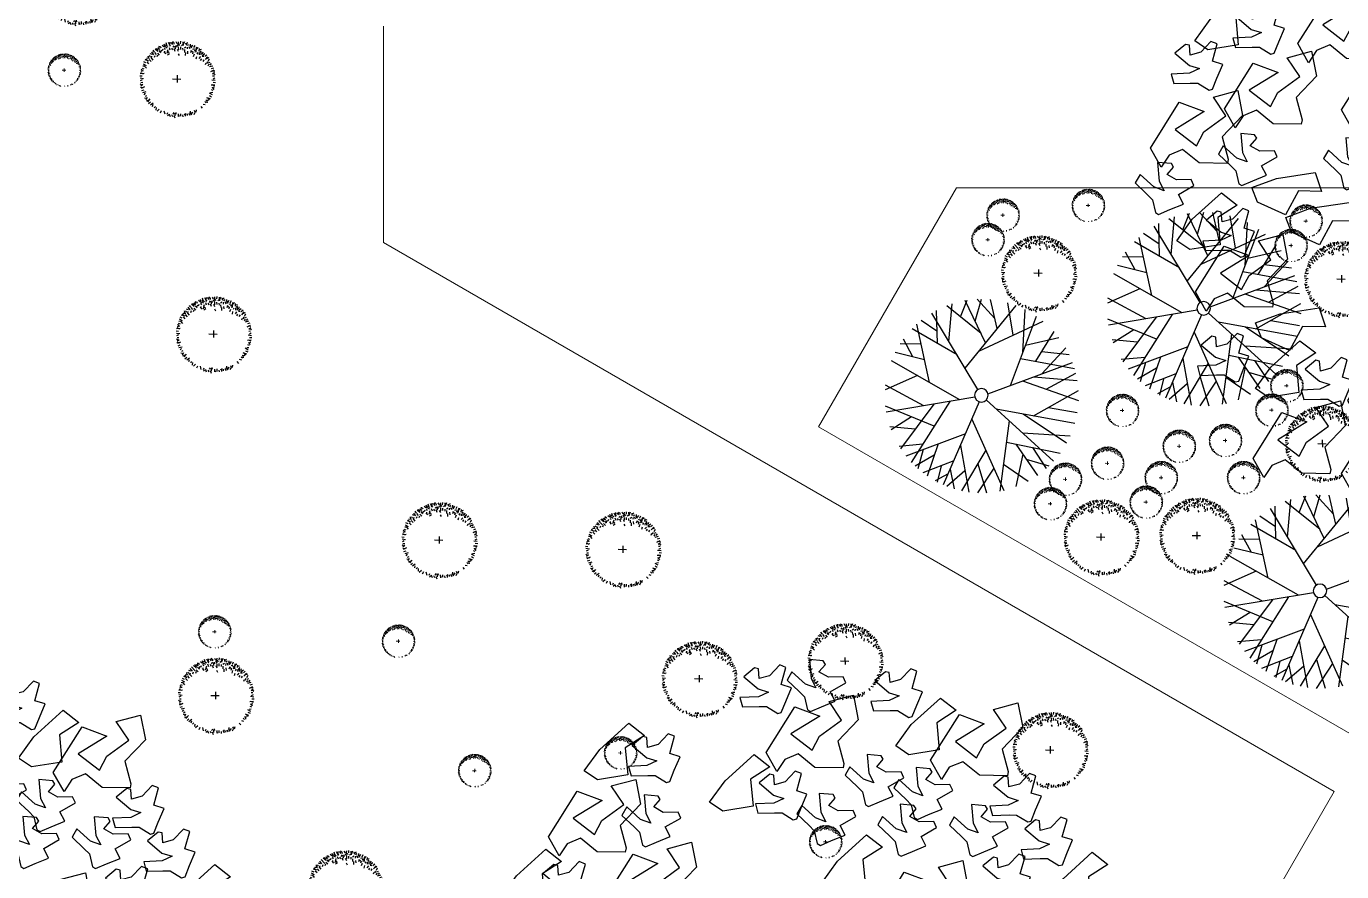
# Model space of a CAD drawing. Header units: millimetres. Extents: x 216896 to 446004, y 63591 to 243769.
# Drawn here: x 372649 to 388128, y 81375 to 91321 of the extents above; entities that cross this region are included whole.
import ezdxf

# ---------------------------------------------------------------- set-up
doc = ezdxf.new("R2010")
doc.units = ezdxf.units.MM
doc.layers.add('green', color=7, linetype='Continuous', true_color=0x45e718)
doc.layers.add('trees', color=7, linetype='Continuous', true_color=0x547000)
doc.layers.add('line pedestr', color=7, linetype='Continuous', lineweight=5, true_color=0x1c1c1c)
doc.layers.add('trees 2', color=7, linetype='Continuous', lineweight=5, true_color=0x91c200)

# ---------------------------------------------------------------- blocks, each defined once
blk = doc.blocks.new('BRANCHO1', base_point=(16.66, 36.12))
for p, q in [((16.573, 36.1498), (16.6363, 36.2083)), ((16.6363, 36.2083), (16.6707, 36.1837)), ((16.7024, 36.1683), (16.6909, 36.2022)), ((16.6909, 36.2022), (16.7311, 36.2022)), ((16.7311, 36.2022), (16.7283, 36.1621)), ((16.6707, 36.1837), (16.619, 36.1683)), ((16.619, 36.1683), (16.6449, 36.1344)), ((16.6622, 36.1529), (16.7024, 36.1683)), ((16.5817, 36.1159), (16.573, 36.1498)), ((16.6449, 36.1344), (16.6622, 36.1529)), ((16.7283, 36.1621), (16.688, 36.1375)), ((16.5989, 36.1313), (16.5817, 36.1159)), ((16.6219, 36.1344), (16.5989, 36.1313)), ((16.642, 36.1067), (16.6219, 36.1344)), ((16.688, 36.1375), (16.688, 36.1005)), ((16.6851, 36.0944), (16.642, 36.1067)), ((16.688, 36.1005), (16.6851, 36.0944))]:
    blk.add_line(p, q)
blk = doc.blocks.new('BRANCHO2', base_point=(16.83, 36.07))
for p, q in [((16.7826, 36.0972), (16.8244, 36.1012)), ((16.7857, 36.0721), (16.7826, 36.0972)), ((16.8244, 36.1012), (16.8867, 36.0942)), ((16.8867, 36.0942), (16.8887, 36.0624)), ((16.8235, 36.041), (16.7857, 36.0721)), ((16.8534, 36.0726), (16.8235, 36.041)), ((16.8887, 36.0624), (16.8534, 36.0726))]:
    blk.add_line(p, q)
blk = doc.blocks.new('BRANCHO3', base_point=(16.71, 35.96))
for p, q in [((16.6899, 36.0349), (16.6698, 36.0256)), ((16.6698, 36.0256), (16.687, 36.001)), ((16.6956, 36.0318), (16.6899, 36.0349)), ((16.6927, 36.0165), (16.6956, 36.0318)), ((16.7301, 36.0288), (16.71, 36.0165)), ((16.7243, 35.9979), (16.7387, 36.0226)), ((16.7387, 36.0226), (16.7301, 36.0288)), ((16.687, 36.001), (16.7014, 35.9918)), ((16.71, 36.0165), (16.6927, 36.0165)), ((16.6554, 35.9949), (16.6554, 35.9795)), ((16.6841, 35.9887), (16.6554, 35.9949)), ((16.6554, 35.9795), (16.6812, 35.9733)), ((16.7014, 35.9918), (16.6841, 35.9887)), ((16.7387, 35.9887), (16.7243, 35.9979)), ((16.7243, 35.9702), (16.7387, 35.9887)), ((16.6812, 35.9733), (16.6927, 35.9702)), ((16.6927, 35.9702), (16.7071, 35.9548)), ((16.7128, 35.9548), (16.7243, 35.9702)), ((16.7071, 35.9548), (16.7128, 35.9548))]:
    blk.add_line(p, q)
blk = doc.blocks.new('A$C1C0644A9')
at = {"color": 0, "linetype": 'ByBlock', "xscale": 12, "yscale": 12, "zscale": 12}
for name, p, rotation in [('BRANCHO3', (1.77, 6.02), 315.0000000000102), ('BRANCHO2', (-2.07, 6.02), 33.69006752598449), ('BRANCHO2', (3.81, 4.94), 33.69006752598449), ('BRANCHO3', (-1.95, 4.34), 315.0000000000102), ('BRANCHO2', (0.09, 4.82), 33.69006752598449), ('BRANCHO3', (2.37, 3.98), 315.0000000000102), ('BRANCHO2', (-4.23, 4.1), 33.69006752598449), ('BRANCHO3', (1.29, 3.5), 315.0000000000102), ('BRANCHO3', (3.21, 3.5), 315.0000000000102), ('BRANCHO3', (2.73, 2.9), 315.0000000000102), ('BRANCHO3', (4.05, 2.54), 315.0000000000102), ('BRANCHO2', (1.77, 2.78), 33.69006752598449), ('BRANCHO3', (-4.71, 1.22), 315.0000000000102), ('BRANCHO3', (-6.39, 1.1), 315.0000000000102), ('BRANCHO2', (5.85, 1.34), 33.69006752598449), ('BRANCHO3', (-2.79, 0.62), 315.0000000000102), ('BRANCHO2', (-5.55, 0.5), 33.69006752598449), ('BRANCHO3', (4.29, 0.02), 315.0000000000102), ('BRANCHO3', (5.61, -1.54), 315.0000000000102), ('BRANCHO2', (-1.71, -1.66), 33.69006752598449), ('BRANCHO3', (-1.35, -2.38), 315.0000000000102), ('BRANCHO3', (5.73, -2.5), 315.0000000000102), ('BRANCHO2', (-4.83, -2.62), 33.69006752598449), ('BRANCHO2', (5.13, -2.86), 33.69006752598449), ('BRANCHO2', (2.61, -4.66), 33.69006752598449), ('BRANCHO2', (-2.19, -5.26), 33.69006752598449), ('BRANCHO2', (2.85, -5.26), 33.69006752598449)]:
    blk.add_blockref(name, p, dxfattribs=dict(at, rotation=rotation))
for name, p in [('BRANCHO3', (1.17, 6.14)), ('BRANCHO3', (-1.23, 5.42)), ('BRANCHO3', (3.57, 5.42)), ('BRANCHO1', (1.77, 5.06)), ('BRANCHO1', (-2.67, 4.58)), ('BRANCHO1', (4.77, 4.1)), ('BRANCHO3', (0.93, 4.1)), ('BRANCHO3', (-3.51, 3.5)), ('BRANCHO3', (-4.83, 3.14)), ('BRANCHO1', (-1.95, 3.14)), ('BRANCHO3', (5.25, 2.9)), ('BRANCHO1', (-3.63, 2.3)), ('BRANCHO1', (-5.19, 1.94)), ('BRANCHO3', (5.61, 1.94)), ('BRANCHO1', (-1.47, 1.7)), ('BRANCHO1', (2.97, 1.46)), ('BRANCHO3', (4.65, 1.46)), ('BRANCHO2', (0.57, 1.1)), ('BRANCHO2', (-3.99, 0.74)), ('BRANCHO1', (3.09, 0.14)), ('BRANCHO3', (-5.07, -0.1)), ('BRANCHO1', (6.21, -0.1)), ('BRANCHO2', (-3.51, 0.02)), ('BRANCHO1', (-5.07, -0.94)), ('BRANCHO3', (-2.31, -0.82)), ('BRANCHO1', (5.01, -1.06)), ('BRANCHO2', (2.61, -0.94)), ('BRANCHO3', (-2.31, -1.66)), ('BRANCHO3', (-5.79, -2.38)), ('BRANCHO2', (-4.59, -1.78)), ('BRANCHO1', (3.93, -2.38)), ('BRANCHO2', (-2.67, -2.38)), ('BRANCHO3', (-3.99, -3.34)), ('BRANCHO1', (-2.79, -3.7)), ('BRANCHO1', (-0.87, -3.94)), ('BRANCHO2', (3.93, -3.34)), ('BRANCHO1', (-4.83, -4.3)), ('BRANCHO2', (2.13, -3.94)), ('BRANCHO3', (3.93, -4.66)), ('BRANCHO1', (-3.27, -5.02)), ('BRANCHO3', (-1.11, -5.5)), ('BRANCHO3', (-0.39, -6.1)), ('BRANCHO2', (0.57, -5.86))]:
    blk.add_blockref(name, p, dxfattribs=at)
blk = doc.blocks.new('A$C19F01AD3')
at = {"color": 0}
for p, q in [((-0.115, 0.82), (-0.22, 0.92)), ((-0.199, 0.762), (-0.197, 0.926)), ((-0.003, 0.066), (-0.132, 0.938)), ((-0.108, 0.772), (-0.021, 0.947)), ((0.036, 0.751), (-0.094, 0.942)), ((-0.071, 0.523), (0.125, 0.94)), ((0.181, 0.505), (0.055, 0.946)), ((0.139, 0.654), (0.295, 0.902)), ((0.301, 0.652), (0.208, 0.926)), ((-0.281, 0.137), (-0.489, 0.808)), ((-0.292, 0.682), (-0.444, 0.833)), ((-0.41, 0.656), (-0.413, 0.85)), ((-0.095, 0.686), (-0.355, 0.876)), ((-0.284, 0.566), (-0.306, 0.895)), ((-0.03, 0.247), (0.451, 0.836)), ((0.327, 0.171), (0.415, 0.854)), ((0.537, 0.448), (0.555, 0.771)), ((-0.427, 0.608), (-0.645, 0.687)), ((-0.423, 0.202), (-0.625, 0.705)), ((-0.053, 0.401), (-0.557, 0.761)), ((0.381, 0.592), (0.656, 0.688)), ((-0.537, 0.486), (-0.78, 0.526)), ((-0.603, 0.378), (-0.762, 0.551)), ((0.447, 0.372), (0.728, 0.611)), ((0.61, 0.361), (0.792, 0.525)), ((-0.365, 0.409), (-0.874, 0.342)), ((-0.056, 0.034), (-0.851, 0.397)), ((0.057, 0.032), (0.844, 0.436)), ((0.581, 0.486), (0.812, 0.493)), ((0.354, 0.378), (0.885, 0.344)), ((-0.514, 0.243), (-0.925, 0.146)), ((-0.649, -0.024), (-0.917, 0.192)), ((0.438, 0.069), (0.92, 0.232)), ((0.481, 0.25), (0.935, 0.157)), ((-0.191, 0.096), (-0.93, -0.097)), ((-0.519, 0.01), (-0.785, -0.504)), ((0.172, 0.091), (0.947, 0.026)), ((0.542, 0.06), (0.9, -0.29)), ((-0.048, -0.045), (-0.672, -0.648)), ((0.058, -0.031), (0.774, -0.539)), ((0.66, -0.055), (0.944, -0.08)), ((-0.623, -0.191), (-0.916, -0.185)), ((-0.739, -0.188), (-0.874, -0.33)), ((-0.222, -0.214), (0.101, -0.931)), ((0.25, -0.167), (0.318, -0.882)), ((0.351, -0.239), (0.926, -0.196)), ((0.592, -0.221), (0.832, -0.446)), ((-0.695, -0.33), (-0.891, -0.28)), ((-0.33, -0.318), (-0.818, -0.45)), ((-0.544, -0.376), (-0.636, -0.683)), ((0.447, -0.307), (0.864, -0.381)), ((0.513, -0.354), (0.675, -0.657)), ((-0.579, -0.491), (-0.753, -0.551)), ((-0.44, -0.424), (-0.504, -0.786)), ((-0.092, -0.504), (-0.391, -0.848)), ((-0.135, -0.408), (0.394, -0.852)), ((0.282, -0.506), (0.196, -0.916)), ((0.276, -0.444), (0.808, -0.487)), ((0.426, -0.456), (0.522, -0.782)), ((-0.158, -0.58), (-0.551, -0.753)), ((0.289, -0.582), (0.583, -0.738)), ((0.458, -0.563), (0.724, -0.603)), ((-0.393, -0.684), (-0.371, -0.857)), ((-0.066, -0.756), (-0.281, -0.891)), ((-0.245, -0.681), (-0.239, -0.903)), ((-0.018, -0.666), (-0.154, -0.922)), ((0.148, -0.645), (0.016, -0.936))]:
    blk.add_line(p, q, dxfattribs=at)
blk.add_circle((0, 0), 0.0659, dxfattribs=at)
blk = doc.blocks.new('arber')
at = {"layer": 'trees 2'}
for p, q in [((-0.1, 0.15), (-0.107, 0.161)), ((-0.085, 0.151), (-0.096, 0.164)), ((-0.085, 0.159), (-0.085, 0.17)), ((-0.07, 0.164), (-0.074, 0.172)), ((-0.06, 0.181), (-0.062, 0.168)), ((-0.055, 0.185), (-0.047, 0.173)), ((-0.034, 0.179), (-0.037, 0.191)), ((-0.017, 0.181), (-0.013, 0.191)), ((-0.001, 0.18), (-0.002, 0.19)), ((0.003, 0.195), (0.011, 0.185)), ((0.055, 0.175), (0.062, 0.183)), ((0.095, 0.173), (0.091, 0.159)), ((-0.191, -0.004), (-0.181, 0.005)), ((-0.19, 0.014), (-0.175, 0.017)), ((-0.176, 0.032), (-0.189, 0.034)), ((-0.171, 0.015), (-0.189, 0.021)), ((-0.188, 0.008), (-0.177, 0.001)), ((-0.166, 0.042), (-0.184, 0.044)), ((-0.171, 0.048), (-0.179, 0.056)), ((-0.177, 0.071), (-0.165, 0.075)), ((-0.165, 0.062), (-0.174, 0.065)), ((-0.17, 0.081), (-0.162, 0.07)), ((-0.169, 0.088), (-0.155, 0.085)), ((-0.151, 0.081), (-0.165, 0.094)), ((-0.15, 0.099), (-0.161, 0.105)), ((-0.136, 0.104), (-0.152, 0.113)), ((-0.139, 0.112), (-0.144, 0.122)), ((-0.135, 0.135), (-0.122, 0.135)), ((-0.128, 0.123), (-0.135, 0.129)), ((-0.125, 0.142), (-0.122, 0.129)), ((-0.122, 0.148), (-0.11, 0.139)), ((-0.107, 0.135), (-0.116, 0.152)), ((0.021, -0.005), (-0.021, 0.005)), ((0.008, 0.015), (-0.001, -0.021)), ((0.119, 0.143), (0.129, 0.147)), ((0.129, 0.132), (0.135, 0.139)), ((0.142, 0.139), (0.141, 0.126)), ((0.157, 0.104), (0.167, 0.111)), ((0.165, 0.089), (0.176, 0.089)), ((0.171, 0.074), (0.179, 0.078)), ((0.188, 0.064), (0.174, 0.066)), ((0.174, 0.051), (0.193, 0.052)), ((0.192, 0.059), (0.179, 0.051)), ((0.185, 0.076), (0.18, 0.064)), ((0.18, 0.024), (0.197, 0.029)), ((0.186, 0.038), (0.198, 0.04)), ((0.187, 0.021), (0.198, 0.017)), ((0.187, 0.005), (0.196, 0.006)), ((0.201, 0.001), (0.192, -0.007)), ((-0.177, -0.023), (-0.187, -0.019)), ((-0.17, -0.027), (-0.187, -0.032)), ((-0.175, -0.041), (-0.187, -0.043)), ((-0.177, -0.008), (-0.186, -0.009)), ((-0.164, -0.053), (-0.183, -0.055)), ((-0.181, -0.062), (-0.169, -0.054)), ((-0.165, -0.015), (-0.177, -0.023)), ((-0.177, -0.067), (-0.164, -0.069)), ((-0.175, -0.079), (-0.169, -0.067)), ((-0.159, -0.04), (-0.171, -0.048)), ((-0.16, -0.077), (-0.168, -0.081)), ((-0.155, -0.091), (-0.166, -0.092)), ((-0.151, -0.054), (-0.163, -0.062)), ((-0.147, -0.092), (-0.161, -0.103)), ((-0.147, -0.107), (-0.157, -0.114)), ((-0.143, -0.065), (-0.155, -0.073)), ((-0.155, -0.073), (-0.154, -0.082)), ((-0.131, -0.114), (-0.148, -0.123)), ((-0.133, -0.097), (-0.145, -0.105)), ((-0.144, -0.129), (-0.135, -0.116)), ((-0.14, -0.08), (-0.14, -0.09)), ((-0.138, -0.132), (-0.125, -0.129)), ((-0.131, -0.142), (-0.131, -0.129)), ((-0.117, -0.098), (-0.129, -0.105)), ((-0.128, -0.088), (-0.127, -0.098)), ((-0.114, -0.112), (-0.126, -0.12)), ((-0.119, -0.134), (-0.125, -0.141)), ((-0.108, -0.146), (-0.118, -0.15)), ((-0.109, -0.124), (-0.109, -0.134)), ((-0.1, -0.143), (-0.109, -0.159)), ((-0.096, -0.133), (-0.102, -0.14)), ((-0.086, -0.152), (-0.102, -0.156)), ((-0.088, -0.112), (-0.1, -0.12)), ((-0.088, -0.144), (-0.099, -0.147)), ((-0.073, -0.122), (-0.084, -0.128)), ((-0.083, -0.129), (-0.082, -0.138)), ((-0.07, -0.137), (-0.078, -0.148)), ((-0.059, -0.142), (-0.065, -0.15)), ((-0.045, -0.137), (-0.053, -0.148)), ((-0.047, -0.149), (-0.051, -0.163)), ((-0.027, -0.141), (-0.035, -0.151)), ((-0.029, -0.15), (-0.033, -0.163)), ((-0.019, -0.155), (-0.023, -0.167)), ((0.005, -0.145), (0.001, -0.159)), ((0.023, -0.143), (0.018, -0.155)), ((0.035, -0.153), (0.035, -0.166)), ((0.047, -0.149), (0.046, -0.159)), ((0.054, -0.136), (0.055, -0.15)), ((0.069, -0.153), (0.071, -0.162)), ((0.07, -0.128), (0.07, -0.141)), ((0.081, -0.152), (0.079, -0.164)), ((0.085, -0.133), (0.09, -0.145)), ((0.09, -0.154), (0.086, -0.17)), ((0.095, -0.125), (0.098, -0.135)), ((0.096, -0.153), (0.107, -0.167)), ((0.097, -0.15), (0.106, -0.152)), ((0.108, -0.125), (0.111, -0.135)), ((0.111, -0.153), (0.118, -0.163)), ((0.118, -0.137), (0.126, -0.155)), ((0.132, -0.151), (0.12, -0.142)), ((0.125, -0.112), (0.125, -0.122)), ((0.13, -0.118), (0.133, -0.128)), ((0.136, -0.145), (0.133, -0.132)), ((0.146, -0.138), (0.133, -0.137)), ((0.138, -0.126), (0.145, -0.131)), ((0.14, -0.11), (0.143, -0.12)), ((0.147, -0.107), (0.162, -0.116)), ((0.15, -0.115), (0.154, -0.125)), ((0.161, -0.084), (0.176, -0.097)), ((0.161, -0.101), (0.171, -0.108)), ((0.18, -0.091), (0.165, -0.087)), ((0.181, -0.084), (0.173, -0.073)), ((0.187, -0.074), (0.175, -0.078)), ((0.176, -0.065), (0.184, -0.068)), ((0.177, -0.045), (0.194, -0.047)), ((0.181, -0.018), (0.199, -0.024)), ((0.182, -0.051), (0.19, -0.058)), ((0.201, -0.017), (0.186, -0.02)), ((0.187, -0.034), (0.199, -0.036)), ((0.199, -0.011), (0.188, -0.004)), ((-0.095, -0.157), (-0.101, -0.167)), ((-0.077, -0.158), (-0.09, -0.172)), ((-0.084, -0.176), (-0.081, -0.161)), ((-0.079, -0.156), (-0.076, -0.165)), ((-0.077, -0.177), (-0.066, -0.169)), ((-0.067, -0.183), (-0.072, -0.171)), ((-0.059, -0.172), (-0.061, -0.181)), ((-0.06, -0.156), (-0.056, -0.164)), ((-0.044, -0.178), (-0.052, -0.186)), ((-0.044, -0.159), (-0.048, -0.168)), ((-0.034, -0.166), (-0.043, -0.174)), ((-0.029, -0.174), (-0.042, -0.183)), ((-0.038, -0.173), (-0.04, -0.19)), ((-0.028, -0.183), (-0.03, -0.195)), ((-0.021, -0.175), (-0.015, -0.182)), ((-0.011, -0.177), (-0.017, -0.195)), ((-0.011, -0.197), (-0.013, -0.182)), ((-0.007, -0.155), (-0.01, -0.164)), ((-0.004, -0.168), (0.003, -0.175)), ((-0.004, -0.195), (0.003, -0.184)), ((0.008, -0.197), (-0.001, -0.188)), ((0.011, -0.183), (0.012, -0.192)), ((0.013, -0.166), (0.012, -0.175)), ((0.025, -0.169), (0.019, -0.179)), ((0.032, -0.175), (0.023, -0.188)), ((0.027, -0.184), (0.023, -0.194)), ((0.031, -0.176), (0.036, -0.193)), ((0.04, -0.172), (0.048, -0.178)), ((0.044, -0.182), (0.047, -0.194)), ((0.054, -0.161), (0.063, -0.165)), ((0.057, -0.17), (0.059, -0.189)), ((0.066, -0.188), (0.057, -0.175)), ((0.071, -0.184), (0.073, -0.171)), ((0.083, -0.181), (0.071, -0.176)), ((0.081, -0.167), (0.085, -0.175)), ((0.095, -0.161), (0.096, -0.172))]:
    blk.add_line(p, q, dxfattribs=at)
blk = doc.blocks.new('arbor2')
at = {"color": 0}
for p, q in [((-0.293, 0.325), (-0.286, 0.295)), ((-0.286, 0.339), (-0.258, 0.319)), ((-0.253, 0.308), (-0.272, 0.347)), ((-0.236, 0.344), (-0.252, 0.367)), ((-0.202, 0.344), (-0.227, 0.376)), ((-0.201, 0.363), (-0.202, 0.388)), ((-0.168, 0.375), (-0.178, 0.394)), ((-0.146, 0.414), (-0.151, 0.384)), ((-0.134, 0.423), (-0.115, 0.394)), ((-0.086, 0.409), (-0.092, 0.437)), ((-0.034, 0.436), (-0.053, 0.401)), ((-0.011, 0.412), (-0.013, 0.433)), ((-0.003, 0.444), (0.017, 0.422)), ((0.035, 0.449), (0.017, 0.426)), ((0.062, 0.439), (0.046, 0.421)), ((0.057, 0.408), (0.066, 0.388)), ((0.093, 0.45), (0.074, 0.424)), ((0.088, 0.422), (0.079, 0.391)), ((0.094, 0.399), (0.085, 0.38)), ((0.116, 0.401), (0.133, 0.419)), ((0.128, 0.421), (0.119, 0.39)), ((0.151, 0.41), (0.143, 0.382)), ((0.18, 0.409), (0.171, 0.388)), ((0.186, 0.379), (0.202, 0.363)), ((0.206, 0.396), (0.199, 0.362)), ((0.224, 0.383), (0.222, 0.362)), ((0.251, 0.376), (0.238, 0.353)), ((0.269, 0.364), (0.247, 0.334)), ((0.256, 0.344), (0.247, 0.321)), ((0.264, 0.361), (0.276, 0.322)), ((0.285, 0.301), (0.298, 0.317)), ((0.296, 0.348), (0.302, 0.321)), ((0.314, 0.318), (0.312, 0.289)), ((-0.41, 0.164), (-0.383, 0.173)), ((-0.395, 0.187), (-0.378, 0.162)), ((-0.394, 0.202), (-0.36, 0.195)), ((-0.352, 0.187), (-0.385, 0.215)), ((-0.35, 0.226), (-0.373, 0.241)), ((-0.319, 0.239), (-0.354, 0.259)), ((-0.325, 0.257), (-0.335, 0.279)), ((-0.316, 0.309), (-0.287, 0.308)), ((-0.299, 0.281), (-0.315, 0.294)), ((0.348, 0.238), (0.371, 0.254)), ((0.367, 0.203), (0.392, 0.204)), ((0.38, 0.17), (0.398, 0.18)), ((0.412, 0.175), (0.399, 0.148)), ((-0.442, -0.007), (-0.42, 0.012)), ((-0.441, 0.035), (-0.407, 0.041)), ((-0.397, 0.036), (-0.438, 0.051)), ((-0.41, 0.074), (-0.437, 0.079)), ((-0.437, 0.02), (-0.411, 0.004)), ((-0.386, 0.098), (-0.426, 0.102)), ((-0.398, 0.112), (-0.417, 0.129)), ((-0.384, 0.144), (-0.404, 0.15)), ((0.039, -0.009), (-0.056, 0.013)), ((0.01, 0.036), (-0.012, -0.045)), ((0.387, 0.117), (0.431, 0.12)), ((0.418, 0.148), (0.388, 0.153)), ((0.428, 0.136), (0.398, 0.118)), ((0.401, 0.057), (0.44, 0.068)), ((0.413, 0.088), (0.441, 0.094)), ((0.416, 0.013), (0.437, 0.015)), ((0.417, 0.049), (0.441, 0.04)), ((0.448, 0.005), (0.427, -0.015)), ((-0.411, -0.051), (-0.434, -0.042)), ((-0.407, -0.09), (-0.434, -0.096)), ((-0.394, -0.059), (-0.433, -0.07)), ((-0.41, -0.015), (-0.431, -0.017)), ((-0.38, -0.119), (-0.424, -0.122)), ((-0.421, -0.138), (-0.392, -0.12)), ((-0.385, -0.032), (-0.412, -0.05)), ((-0.412, -0.15), (-0.381, -0.155)), ((-0.406, -0.177), (-0.393, -0.151)), ((-0.37, -0.089), (-0.397, -0.106)), ((-0.353, -0.121), (-0.38, -0.139)), ((-0.333, -0.145), (-0.36, -0.163)), ((0.39, -0.146), (0.41, -0.152)), ((0.393, -0.1), (0.433, -0.104)), ((0.403, -0.039), (0.444, -0.053)), ((0.405, -0.114), (0.423, -0.131)), ((0.448, -0.037), (0.414, -0.043)), ((0.416, -0.076), (0.444, -0.081)), ((0.443, -0.022), (0.417, -0.006)), ((-0.373, -0.172), (-0.391, -0.182)), ((-0.36, -0.205), (-0.385, -0.206)), ((-0.342, -0.207), (-0.374, -0.232)), ((-0.342, -0.24), (-0.365, -0.256)), ((-0.36, -0.163), (-0.359, -0.185)), ((-0.306, -0.257), (-0.345, -0.276)), ((-0.312, -0.219), (-0.339, -0.237)), ((-0.336, -0.29), (-0.317, -0.262)), ((-0.328, -0.181), (-0.326, -0.203)), ((-0.323, -0.297), (-0.293, -0.29)), ((-0.319, -0.269), (-0.301, -0.298)), ((-0.307, -0.32), (-0.306, -0.291)), ((-0.275, -0.22), (-0.302, -0.237)), ((-0.299, -0.198), (-0.297, -0.22)), ((-0.269, -0.252), (-0.296, -0.27)), ((-0.279, -0.303), (-0.292, -0.319)), ((-0.271, -0.283), (-0.278, -0.256)), ((-0.258, -0.28), (-0.256, -0.302)), ((-0.226, -0.301), (-0.241, -0.316)), ((-0.209, -0.253), (-0.236, -0.27)), ((-0.232, -0.28), (-0.223, -0.256)), ((-0.174, -0.275), (-0.2, -0.289)), ((-0.197, -0.28), (-0.199, -0.26)), ((-0.197, -0.29), (-0.195, -0.312)), ((-0.188, -0.248), (-0.169, -0.27)), ((-0.11, -0.309), (-0.13, -0.335)), ((-0.07, -0.292), (-0.053, -0.274)), ((0.021, -0.297), (0.013, -0.33)), ((0.114, -0.308), (0.116, -0.34)), ((0.151, -0.288), (0.15, -0.318)), ((0.184, -0.301), (0.196, -0.328)), ((0.207, -0.283), (0.214, -0.306)), ((0.237, -0.282), (0.244, -0.304)), ((0.275, -0.252), (0.276, -0.274)), ((0.286, -0.267), (0.293, -0.289)), ((0.3, -0.327), (0.293, -0.297)), ((0.305, -0.283), (0.322, -0.296)), ((0.309, -0.248), (0.316, -0.271)), ((0.325, -0.241), (0.36, -0.261)), ((0.331, -0.259), (0.341, -0.282)), ((0.356, -0.228), (0.38, -0.243)), ((0.358, -0.189), (0.391, -0.218)), ((0.4, -0.204), (0.367, -0.197)), ((0.402, -0.189), (0.384, -0.164)), ((0.417, -0.166), (0.389, -0.176)), ((-0.254, -0.329), (-0.277, -0.339)), ((-0.237, -0.323), (-0.257, -0.358)), ((-0.204, -0.344), (-0.24, -0.353)), ((-0.224, -0.354), (-0.239, -0.378)), ((-0.21, -0.324), (-0.234, -0.333)), ((-0.184, -0.356), (-0.213, -0.389)), ((-0.2, -0.398), (-0.192, -0.364)), ((-0.187, -0.352), (-0.182, -0.372)), ((-0.169, -0.31), (-0.186, -0.334)), ((-0.185, -0.4), (-0.16, -0.382)), ((-0.162, -0.415), (-0.171, -0.387)), ((-0.142, -0.321), (-0.158, -0.338)), ((-0.142, -0.388), (-0.148, -0.408)), ((-0.146, -0.351), (-0.137, -0.372)), ((-0.109, -0.403), (-0.127, -0.421)), ((-0.115, -0.337), (-0.125, -0.368)), ((-0.109, -0.36), (-0.118, -0.379)), ((-0.086, -0.376), (-0.106, -0.393)), ((-0.074, -0.393), (-0.105, -0.414)), ((-0.096, -0.391), (-0.1, -0.431)), ((-0.07, -0.318), (-0.089, -0.34)), ((-0.075, -0.339), (-0.084, -0.369)), ((-0.072, -0.414), (-0.076, -0.442)), ((-0.052, -0.349), (-0.061, -0.377)), ((-0.056, -0.395), (-0.043, -0.412)), ((-0.034, -0.401), (-0.048, -0.442)), ((-0.033, -0.446), (-0.038, -0.412)), ((-0.024, -0.35), (-0.032, -0.372)), ((-0.018, -0.441), (-0.002, -0.415)), ((-0.017, -0.38), (-0.002, -0.396)), ((0.009, -0.446), (-0.01, -0.424)), ((0.002, -0.328), (-0.007, -0.359)), ((0.017, -0.414), (0.02, -0.435)), ((0.021, -0.376), (0.018, -0.397)), ((0.043, -0.322), (0.032, -0.35)), ((0.048, -0.383), (0.034, -0.406)), ((0.065, -0.395), (0.043, -0.425)), ((0.053, -0.415), (0.044, -0.439)), ((0.061, -0.399), (0.072, -0.437)), ((0.07, -0.346), (0.072, -0.375)), ((0.075, -0.366), (0.098, -0.355)), ((0.083, -0.39), (0.1, -0.402)), ((0.092, -0.411), (0.098, -0.439)), ((0.097, -0.337), (0.097, -0.36)), ((0.1, -0.391), (0.113, -0.375)), ((0.114, -0.363), (0.134, -0.373)), ((0.122, -0.385), (0.124, -0.428)), ((0.14, -0.425), (0.122, -0.396)), ((0.128, -0.375), (0.126, -0.404)), ((0.148, -0.346), (0.153, -0.367)), ((0.152, -0.416), (0.157, -0.386)), ((0.179, -0.41), (0.153, -0.397)), ((0.176, -0.344), (0.171, -0.37)), ((0.174, -0.377), (0.184, -0.396)), ((0.196, -0.349), (0.186, -0.384)), ((0.208, -0.365), (0.208, -0.39)), ((0.209, -0.346), (0.234, -0.378)), ((0.211, -0.338), (0.231, -0.343)), ((0.242, -0.346), (0.259, -0.369)), ((0.259, -0.31), (0.279, -0.349)), ((0.292, -0.341), (0.264, -0.321))]:
    blk.add_line(p, q, dxfattribs=at)

msp = doc.modelspace()

# ---------------------------------------------------------------- linework, layer by layer
at = {"layer": 'line pedestr'}
for p, q in [((376853, 91321), (376853, 88777)), ((381971, 86609), (383594, 89419)), ((383594, 89419), (392138, 89419)), ((376853, 88777), (388039, 82319)), ((388380, 82909), (381971, 86609)), ((388039, 82319), (384525, 76232))]:
    msp.add_line(p, q, dxfattribs=at)

# ---------------------------------------------------------------- block references
at = {"layer": 'green', "extrusion": (0, 0, -1)}
for name, p, xscale, yscale, zscale, rotation in [('arbor2', (-373258, 91782), 1000, 1000, -1000, 195.000000000075), ('arbor2', (-374427, 90698), 1000, 1000, -1000, 195.000000000075), ('arber', (-373092, 90804), 1000, 1000, -1000, 195.000000000075), ('arber', (-384138, 89098), 1000, 1000, -1000, 195.000000000075), ('arber', (-385142, 89212), 1000, 1000, -1000, 195.000000000075), ('A$C19F01AD3', (-386504, 88003), 1210.070298443618, 1210.070298443618, -1210.070298431063, 194.9999999996861), ('arber', (-387704, 89029), 1000, 1000, -1000, 195.000000000075), ('arber', (-383961, 88810), 1000, 1000, -1000, 195.000000000075), ('arbor2', (-384564, 88414), 1000, 1000, -1000, 195.000000000075), ('arber', (-387528, 88741), 1000, 1000, -1000, 195.000000000075), ('arbor2', (-388130, 88345), 1000, 1000, -1000, 195.000000000075), ('arbor2', (-374854, 87696), 1000, 1000, -1000, 195.000000000075), ('A$C19F01AD3', (-383888, 86980), 1210.070298443618, 1210.070298443618, -1210.070298431063, 194.9999999996861), ('arber', (-387478, 87092), 1000, 1000, -1000, 195.000000000075), ('arber', (-385544, 86800), 1000, 1000, -1000, 195.000000000075), ('arber', (-387302, 86804), 1000, 1000, -1000, 195.000000000075), ('arbor2', (-387904, 86408), 1000, 1000, -1000, 195.000000000075), ('arber', (-386756, 86447), 1000, 1000, -1000, 195.000000000075), ('arber', (-386212, 86379), 1000, 1000, -1000, 195.000000000075), ('arber', (-385368, 86180), 1000, 1000, -1000, 195.000000000075), ('arber', (-384873, 85991), 1000, 1000, -1000, 195.000000000075), ('arber', (-386000, 86010), 1000, 1000, -1000, 195.000000000075), ('arber', (-386969, 86010), 1000, 1000, -1000, 195.000000000075), ('A$C19F01AD3', (-387873, 84679), 1210.070298443618, 1210.070298443618, -1210.070298431063, 194.9999999996861), ('arber', (-384696, 85703), 1000, 1000, -1000, 195.000000000075), ('arber', (-385823, 85722), 1000, 1000, -1000, 195.000000000075), ('arbor2', (-377511, 85274), 1000, 1000, -1000, 195.000000000075), ('arbor2', (-385299, 85307), 1000, 1000, -1000, 195.000000000075), ('arbor2', (-386426, 85326), 1000, 1000, -1000, 195.000000000075), ('arbor2', (-379673, 85164), 1000, 1000, -1000, 195.000000000075), ('arber', (-374862, 84196), 1000, 1000, -1000, 195.000000000075), ('arbor2', (-382287, 83850), 1000, 1000, -1000, 195.000000000075), ('arber', (-377024, 84086), 1000, 1000, -1000, 195.000000000075), ('arbor2', (-380570, 83641), 1000, 1000, -1000, 195.000000000075), ('arbor2', (-374880, 83444), 1000, 1000, -1000, 195.000000000075), ('arbor2', (-384700, 82804), 1000, 1000, -1000, 195.000000000075), ('arber', (-379638, 82772), 1000, 1000, -1000, 195.000000000075), ('arber', (-377921, 82563), 1000, 1000, -1000, 195.000000000075), ('arber', (-382051, 81726), 1000, 1000, -1000, 195.000000000075), ('arbor2', (-376405, 81178), 1000, 1000, -1000, 195.000000000075)]:
    msp.add_blockref(name, p, dxfattribs=dict(at, xscale=xscale, yscale=yscale, zscale=zscale, rotation=rotation))
at = {"layer": 'trees', "xscale": 615.2234675828582, "yscale": 615.2234675828582, "zscale": 615.2234675828582, "rotation": 14.99999999659651}
for p in [(389948, 89516), (381786, 79443), (371462, 79300)]:
    msp.add_blockref('A$C1C0644A9', p, dxfattribs=at)

doc.saveas('drawing.dxf')
